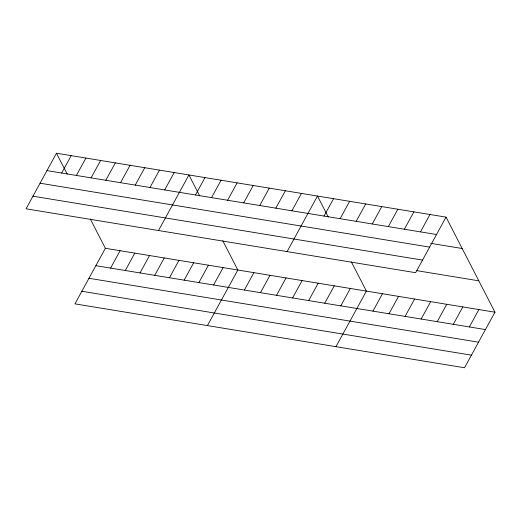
<?xml version="1.0" encoding="UTF-8"?>
<svg xmlns="http://www.w3.org/2000/svg" width="521" height="521" viewBox="0 0 521 521"><rect width="100%" height="100%" fill="white"/><g stroke="black" fill="none" stroke-linecap="round" stroke-linejoin="round"><path stroke-width="0.78" d="M56.476 153.233L26.05 208.804L415.621 272.704L446.041 217.133L56.476 153.233L67.235 174.144M61.673 173.031L71.188 155.649M76.392 175.447L85.906 158.058M91.11 177.856L100.625 160.475M105.828 180.273L115.343 162.891M120.54 182.689L130.061 165.307M135.258 185.098L144.779 167.716M90.315 219.015L105.379 248.296L74.959 303.867L464.524 367.767L494.95 312.196L446.041 217.133M149.976 187.514L159.491 170.133M110.582 268.094L120.097 250.712M164.695 189.931L174.209 172.549M125.294 270.51L134.815 253.121M158.501 230.529L188.928 174.958L199.686 195.876M140.012 272.919L149.534 255.537M195.479 194.978L205 177.596M154.73 275.335L164.245 257.954M211.552 197.615L221.067 180.233M169.449 277.752L178.964 260.363M227.618 200.253L237.14 182.864M184.167 280.161L193.682 262.779M198.885 282.577L208.4 265.196M243.691 202.884L253.206 185.502M213.597 284.994L223.118 267.605M259.758 205.521L269.279 188.14M207.41 325.592L237.837 270.021L222.773 240.741M275.83 208.159L285.345 190.777M244.388 290.041L253.903 272.659M291.897 210.797L301.418 193.408M260.454 292.678L269.976 275.296M287.064 251.617L317.484 196.046L328.243 216.964M276.527 295.316L286.042 277.927M324.036 216.065L333.557 198.683M292.594 297.947L302.115 280.565M340.109 218.703L349.624 201.321M308.666 300.584L318.181 283.203M356.175 221.34L365.696 203.952M324.733 303.222L334.254 285.84M372.248 223.971L381.763 206.59M340.806 305.86L350.32 288.471M388.321 226.609L397.836 209.227M335.967 346.68L366.393 291.109L351.33 261.829M404.387 229.247L413.902 211.865M372.945 311.128L382.46 293.746M420.46 231.884L429.975 214.496M389.011 313.766L398.532 296.384M405.084 316.403L414.599 299.015M421.157 319.034L430.672 301.652M437.223 321.672L446.738 304.29M453.296 324.309L462.811 306.928M469.362 326.947L478.877 309.559M46.955 170.614L436.526 234.515M430.808 243.359L462.186 248.504M40.058 183.216L429.63 247.117M32.947 196.202L422.518 260.103M416.826 270.66L478.812 280.826M105.379 248.296L494.95 312.196M95.864 265.677L485.435 329.578M88.961 278.279L478.532 342.18M81.856 291.265L471.427 355.166"/></g></svg>
